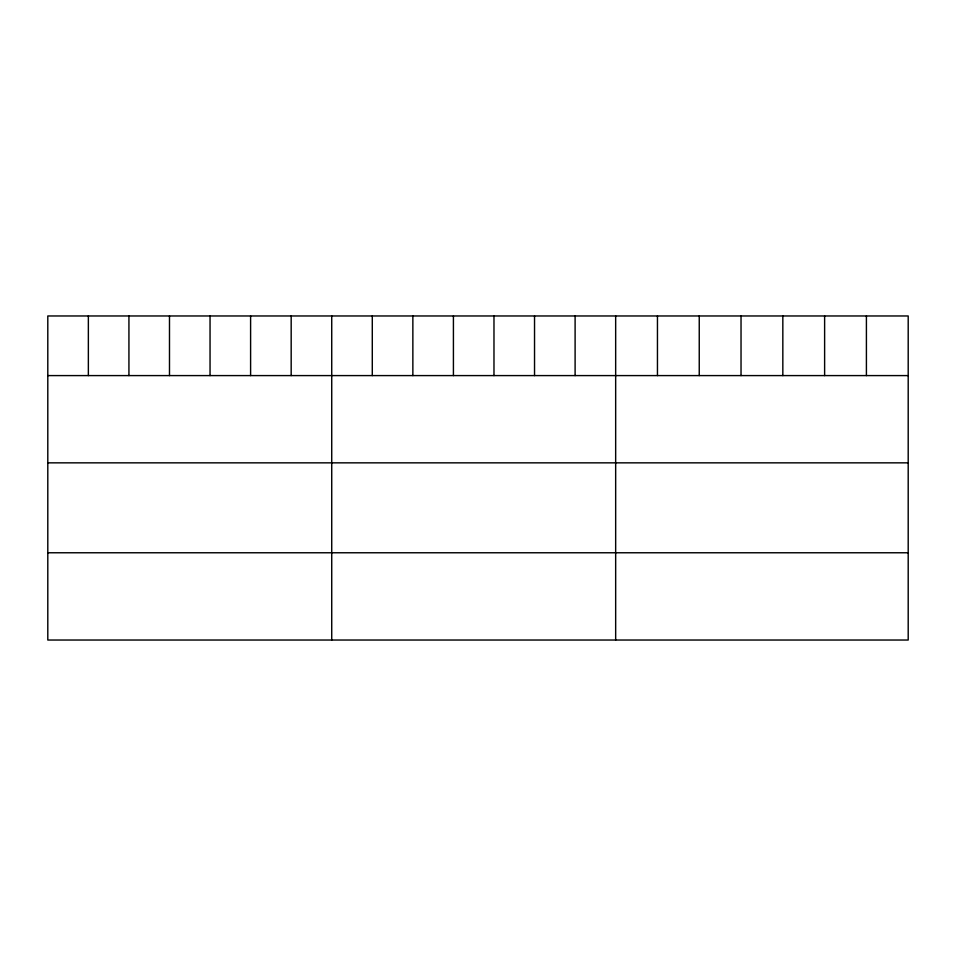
<?xml version="1.0" encoding="UTF-8"?>
<svg xmlns="http://www.w3.org/2000/svg" width="956" height="956" viewBox="0 0 956 956"><rect width="100%" height="100%" fill="white"/><g stroke="black" fill="none" stroke-linecap="round" stroke-linejoin="round"><path stroke-width="1.43" d="M908.2 375.589L908.2 640.03L47.8 640.03L47.8 315.97L908.2 315.97L908.2 375.589L47.8 375.589M47.8 462.847L908.2 462.847M47.8 552.771L908.2 552.771M866.411 315.97L866.411 375.589M824.622 315.97L824.622 375.589M782.833 315.97L782.833 375.589M741.031 315.97L741.031 375.589M699.242 315.97L699.242 375.589M657.453 315.97L657.453 375.589M615.664 315.97L615.664 640.03M575.106 315.97L575.106 375.589M534.535 315.97L534.535 375.589M493.977 315.97L493.977 375.589M453.419 315.97L453.419 375.589M412.861 315.97L412.861 375.589M372.29 315.97L372.29 375.589M331.732 315.97L331.732 640.03M291.174 315.97L291.174 375.589M250.603 315.97L250.603 375.589M210.045 315.97L210.045 375.589M169.487 315.97L169.487 375.589M128.929 315.97L128.929 375.589M88.358 315.97L88.358 375.589"/></g></svg>
